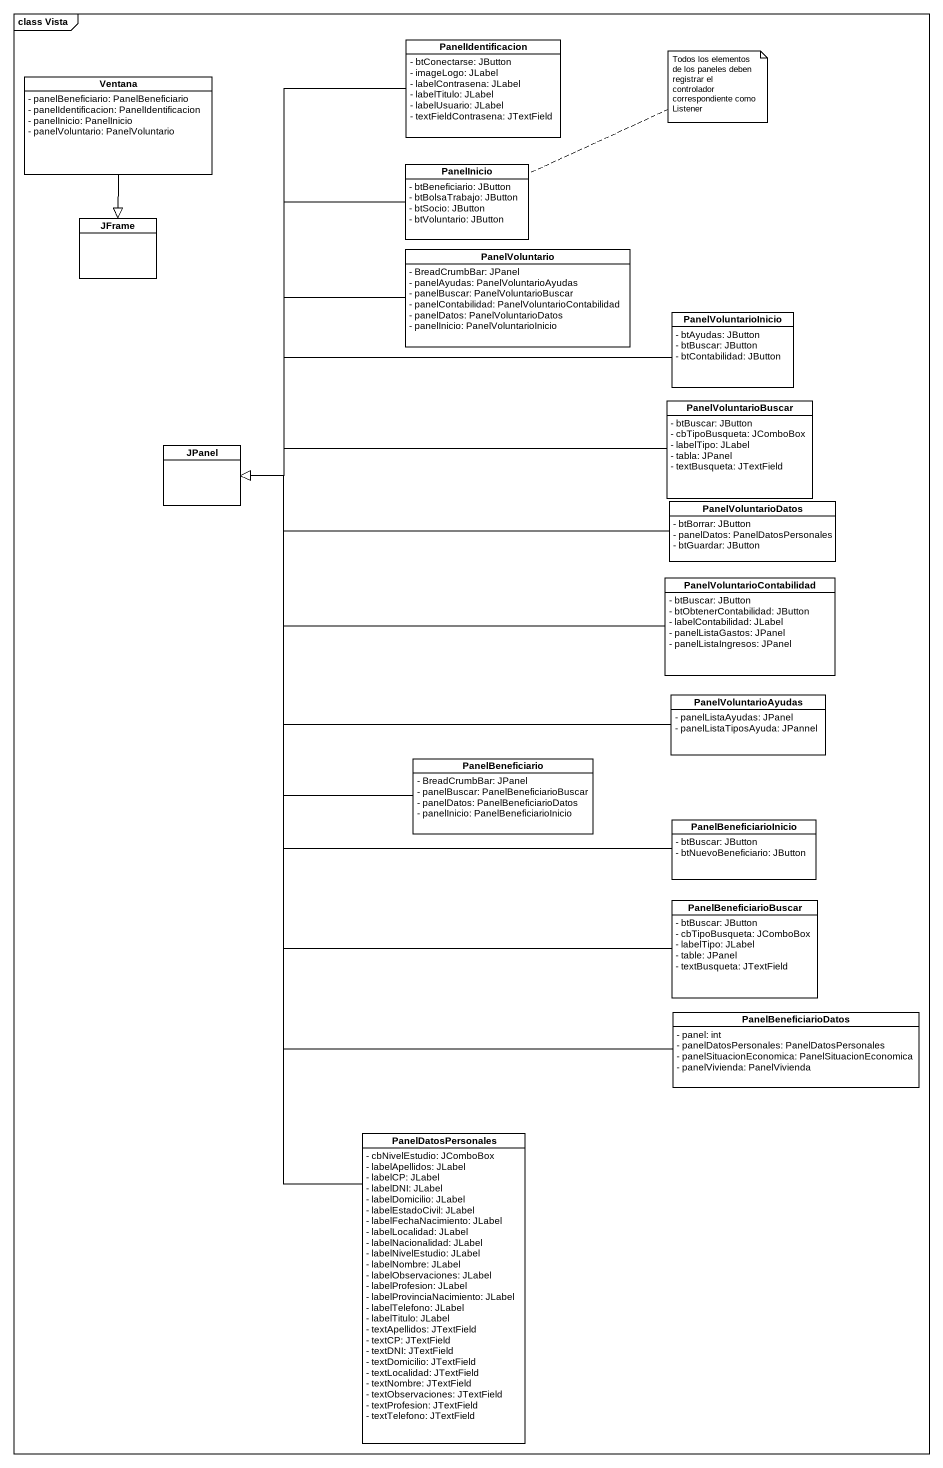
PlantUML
@startuml
mainframe class Vista
hide circle
hide empty members
skinparam classAttributeIconSize 0
class PanelIdentificacion {
  - btConectarse: JButton
  - imageLogo: JLabel
  - labelContrasena: JLabel
  - labelTitulo: JLabel
  - labelUsuario: JLabel
  - textFieldContrasena: JTextField
}
class Ventana {
  - panelBeneficiario: PanelBeneficiario
  - panelIdentificacion: PanelIdentificacion
  - panelInicio: PanelInicio
  - panelVoluntario: PanelVoluntario
}
class PanelInicio {
  - btBeneficiario: JButton
  - btBolsaTrabajo: JButton
  - btSocio: JButton
  - btVoluntario: JButton
}
class JFrame
class PanelVoluntario {
  - BreadCrumbBar: JPanel
  - panelAyudas: PanelVoluntarioAyudas
  - panelBuscar: PanelVoluntarioBuscar
  - panelContabilidad: PanelVoluntarioContabilidad
  - panelDatos: PanelVoluntarioDatos
  - panelInicio: PanelVoluntarioInicio
}
class PanelVoluntarioInicio {
  - btAyudas: JButton
  - btBuscar: JButton
  - btContabilidad: JButton
}
class PanelVoluntarioBuscar {
  - btBuscar: JButton
  - cbTipoBusqueta: JComboBox
  - labelTipo: JLabel
  - tabla: JPanel
  - textBusqueta: JTextField
}
class JPanel
class PanelVoluntarioDatos {
  - btBorrar: JButton
  - panelDatos: PanelDatosPersonales
  - btGuardar: JButton
}
class PanelVoluntarioContabilidad {
  - btBuscar: JButton
  - btObtenerContabilidad: JButton
  - labelContabilidad: JLabel
  - panelListaGastos: JPanel
  - panelListaIngresos: JPanel
}
class PanelVoluntarioAyudas {
  - panelListaAyudas: JPanel
  - panelListaTiposAyuda: JPannel
}
class PanelBeneficiario {
  - BreadCrumbBar: JPanel
  - panelBuscar: PanelBeneficiarioBuscar
  - panelDatos: PanelBeneficiarioDatos
  - panelInicio: PanelBeneficiarioInicio
}
class PanelBeneficiarioInicio {
  - btBuscar: JButton
  - btNuevoBeneficiario: JButton
}
class PanelBeneficiarioBuscar {
  - btBuscar: JButton
  - cbTipoBusqueta: JComboBox
  - labelTipo: JLabel
  - table: JPanel
  - textBusqueta: JTextField
}
class PanelBeneficiarioDatos {
  - panel: int
  - panelDatosPersonales: PanelDatosPersonales
  - panelSituacionEconomica: PanelSituacionEconomica
  - panelVivienda: PanelVivienda
}
class PanelDatosPersonales {
  - cbNivelEstudio: JComboBox
  - labelApellidos: JLabel
  - labelCP: JLabel
  - labelDNI: JLabel
  - labelDomicilio: JLabel
  - labelEstadoCivil: JLabel
  - labelFechaNacimiento: JLabel
  - labelLocalidad: JLabel
  - labelNacionalidad: JLabel
  - labelNivelEstudio: JLabel
  - labelNombre: JLabel
  - labelObservaciones: JLabel
  - labelProfesion: JLabel
  - labelProvinciaNacimiento: JLabel
  - labelTelefono: JLabel
  - labelTitulo: JLabel
  - textApellidos: JTextField
  - textCP: JTextField
  - textDNI: JTextField
  - textDomicilio: JTextField
  - textLocalidad: JTextField
  - textNombre: JTextField
  - textObservaciones: JTextField
  - textProfesion: JTextField
  - textTelefono: JTextField
}
PanelIdentificacion --|> JPanel
Ventana --|> JFrame
PanelInicio --|> JPanel
PanelVoluntario -left-|> JPanel
PanelVoluntarioInicio -left-|> JPanel
PanelVoluntarioBuscar -left-|> JPanel
PanelVoluntarioDatos -left-|> JPanel
PanelVoluntarioContabilidad -left-|> JPanel
PanelVoluntarioAyudas -left-|> JPanel
PanelBeneficiario -up-|> JPanel
PanelBeneficiarioInicio -up-|> JPanel
PanelBeneficiarioBuscar -up-|> JPanel
PanelBeneficiarioDatos -up-|> JPanel
PanelDatosPersonales -up-|> JPanel
note right of PanelInicio
  Todos los elementos de los paneles deben
  registrar el controlador correspondiente como
  Listener
end note
@enduml
